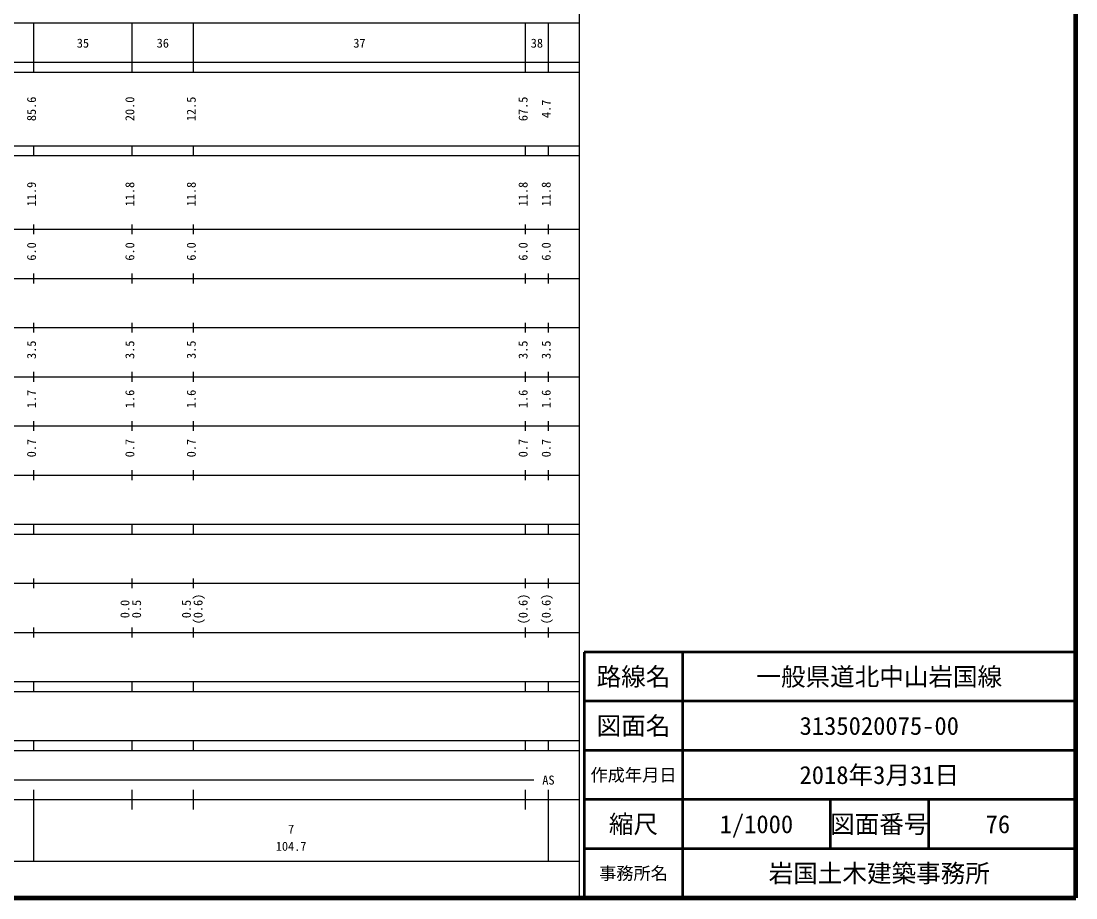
# Model space of a CAD drawing. Units: millimetres on the paper, enlarged 1000 times. Extents: x 40000 to 680000, y 20000 to 380000.
# Drawn here: x 465421 to 680000, y 20000 to 198357 of the extents above; entities that cross this region are included whole.
import ezdxf
from ezdxf.enums import TextEntityAlignment as Align

# ---------------------------------------------------------------- set-up
doc = ezdxf.new("R2010")
doc.units = ezdxf.units.MM
doc.header["$LTSCALE"] = 1000
for name, color, linetype, lineweight in [('M-TTL', 2, 'Continuous', 140), ('M-TTL-BAND', 7, 'Continuous', 25), ('M-TTL-FRAM', 2, 'Continuous', 50), ('M-TTL-LINE', 7, 'Continuous', 50), ('M-TTL-TXT', 7, 'Continuous', 13)]:
    doc.layers.add(name, color=color, linetype=linetype, lineweight=lineweight)
doc.styles.add('ＭＳ ゴシック', font='')
doc.styles.get('ＭＳ ゴシック').set_extended_font_data('MS Gothic')

msp = doc.modelspace()

# ---------------------------------------------------------------- linework, layer by layer
at = {"layer": 'M-TTL'}
for p, q in [((680000, 20000), (680000, 380000)), ((40000, 20000), (680000, 20000))]:
    msp.add_line(p, q, dxfattribs=at)
at = {"layer": 'M-TTL-BAND'}
for p, q in [((579000, 20000), (579000, 370000)), ((68000, 198000), (579000, 198000)), ((468000, 188000), (468000, 198000)), ((488000, 188000), (488000, 198000)), ((500500, 188000), (500500, 198000)), ((568000, 188000), (568000, 198000)), ((572700, 188000), (572700, 198000)), ((40000, 190000), (579000, 190000)), ((40000, 188000), (579000, 188000)), ((40000, 173000), (579000, 173000)), ((468000, 171000), (468000, 173000)), ((488000, 171000), (488000, 173000)), ((500500, 171000), (500500, 173000)), ((568000, 171000), (568000, 173000)), ((572700, 171000), (572700, 173000)), ((40000, 171000), (579000, 171000)), ((468000, 155000), (468000, 157000)), ((488000, 155000), (488000, 157000)), ((500500, 155000), (500500, 157000)), ((568000, 155000), (568000, 157000)), ((572700, 155000), (572700, 157000)), ((40000, 156000), (579000, 156000)), ((46000, 146000), (579000, 146000)), ((468000, 145000), (468000, 147000)), ((488000, 145000), (488000, 147000)), ((500500, 145000), (500500, 147000)), ((568000, 145000), (568000, 147000)), ((572700, 145000), (572700, 147000)), ((52000, 136000), (579000, 136000)), ((468000, 135000), (468000, 137000)), ((488000, 135000), (488000, 137000)), ((500500, 135000), (500500, 137000)), ((568000, 135000), (568000, 137000)), ((572700, 135000), (572700, 137000)), ((468000, 125000), (468000, 127000)), ((488000, 125000), (488000, 127000)), ((500500, 125000), (500500, 127000)), ((568000, 125000), (568000, 127000)), ((572700, 125000), (572700, 127000)), ((46000, 126000), (579000, 126000)), ((52000, 116000), (579000, 116000)), ((468000, 115000), (468000, 117000)), ((488000, 115000), (488000, 117000)), ((500500, 115000), (500500, 117000)), ((568000, 115000), (568000, 117000)), ((572700, 115000), (572700, 117000)), ((46000, 106000), (579000, 106000)), ((468000, 105000), (468000, 107000)), ((488000, 105000), (488000, 107000)), ((500500, 105000), (500500, 107000)), ((568000, 105000), (568000, 107000)), ((572700, 105000), (572700, 107000)), ((40000, 96000), (579000, 96000)), ((468000, 94000), (468000, 96000)), ((488000, 94000), (488000, 96000)), ((500500, 94000), (500500, 96000)), ((568000, 94000), (568000, 96000)), ((572700, 94000), (572700, 96000)), ((40000, 94000), (579000, 94000)), ((49000, 84000), (579000, 84000)), ((468000, 83000), (468000, 85000)), ((488000, 83000), (488000, 85000)), ((500500, 83000), (500500, 85000)), ((568000, 83000), (568000, 85000)), ((572700, 83000), (572700, 85000)), ((40000, 74000), (579000, 74000)), ((468000, 73000), (468000, 75000)), ((488000, 73000), (488000, 75000)), ((500500, 73000), (500500, 75000)), ((568000, 73000), (568000, 75000)), ((572700, 73000), (572700, 75000)), ((40000, 64000), (579000, 64000)), ((468000, 62000), (468000, 64000)), ((488000, 62000), (488000, 64000)), ((500500, 62000), (500500, 64000)), ((568000, 62000), (568000, 64000)), ((572700, 62000), (572700, 64000)), ((40000, 62000), (579000, 62000)), ((40000, 52000), (579000, 52000)), ((468000, 50000), (468000, 52000)), ((488000, 50000), (488000, 52000)), ((500500, 50000), (500500, 52000)), ((568000, 50000), (568000, 52000)), ((572700, 50000), (572700, 52000)), ((40000, 50000), (579000, 50000)), ((71000, 44000), (569700, 44000)), ((468000, 27500), (468000, 42000)), ((488000, 38000), (488000, 42000)), ((500500, 38000), (500500, 42000)), ((568000, 38000), (568000, 42000)), ((572700, 27500), (572700, 42000)), ((40000, 40000), (579000, 40000)), ((68000, 27500), (579000, 27500))]:
    msp.add_line(p, q, dxfattribs=at)
at = {"layer": 'M-TTL-FRAM'}
for p, q in [((680000, 70000), (580000, 70000)), ((580000, 70000), (580000, 20000))]:
    msp.add_line(p, q, dxfattribs=at)
at = {"layer": 'M-TTL-LINE'}
for p, q in [((600000, 70000), (600000, 20000)), ((680000, 60000), (580000, 60000)), ((680000, 50000), (580000, 50000)), ((680000, 40000), (580000, 40000)), ((680000, 30000), (580000, 30000))]:
    msp.add_line(p, q, dxfattribs=at)
for points in [[(630000, 40000), (630000, 37500), (630000, 32500), (630000, 30000)], [(650000, 40000), (650000, 37500), (650000, 32500), (650000, 30000)]]:
    msp.add_lwpolyline(points, dxfattribs=at)

# ---------------------------------------------------------------- texts
at = {"layer": 'M-TTL-BAND', "style": 'ＭＳ ゴシック'}
for s, p in [('35', (478000, 192405)), ('36', (494250, 192405)), ('37', (534250, 192405)), ('38', (570350, 192405)), ('AS', (572700, 42500)), ('7', (520350, 32523)), ('104.7', (520350, 29033))]:
    msp.add_text(s, height=1833, dxfattribs=at).set_placement(p, align=Align.BOTTOM_CENTER)
for s, p in [('85.6', (469000, 180500)), ('20.0', (489000, 180500)), ('12.5', (501500, 180500)), ('67.5', (569000, 180500)), ('4.7', (573700, 180500)), ('11.9', (469000, 163174)), ('11.8', (489000, 163174)), ('11.8', (501500, 163174)), ('11.8', (569000, 163174)), ('11.8', (573700, 163174)), ('6.0', (469000, 151500)), ('6.0', (489000, 151500)), ('6.0', (501500, 151500)), ('6.0', (569000, 151500)), ('6.0', (573700, 151500)), ('3.5', (469000, 131500)), ('3.5', (489000, 131500)), ('3.5', (501500, 131500)), ('3.5', (569000, 131500)), ('3.5', (573700, 131500)), ('1.7', (469000, 121500)), ('1.6', (489000, 121500)), ('1.6', (501500, 121500)), ('1.6', (569000, 121500)), ('1.6', (573700, 121500)), ('0.7', (469000, 111500)), ('0.7', (489000, 111500)), ('0.7', (501500, 111500)), ('0.7', (569000, 111500)), ('0.7', (573700, 111500)), ('0.0', (488000, 78764)), ('0.5', (490370, 78764)), ('0.5', (500500, 78764)), ('(0.6)', (502870, 78764)), ('(0.6)', (569000, 78764)), ('(0.6)', (573700, 78764))]:
    msp.add_text(s, height=1833, rotation=90, dxfattribs=at).set_placement(p, align=Align.BOTTOM_CENTER)
at = {"layer": 'M-TTL-TXT', "style": 'ＭＳ ゴシック'}
for s, height, p in [('路線名', 3666, (590000, 65000)), ('路線名', 3666, (590000, 65000)), ('一般県道北中山岩国線', 3666, (640000, 65000)), ('図面名', 3666, (590000, 55000)), ('図面名', 3666, (590000, 55000)), ('3135020075-00', 3666, (640000, 55000)), ('2018年3月31日', 3666, (640000, 45000)), ('作成年月日', 2566, (590000, 45000)), ('作成年月日', 2566, (590000, 45000)), ('縮尺', 3666, (590000, 35000)), ('縮尺', 3666, (590000, 35000)), ('1/1000', 3666, (615000, 35000)), ('図面番号', 3666, (640000, 35000)), ('図面番号', 3666, (640000, 35000)), ('76', 3666, (664125, 35000)), ('事務所名', 2566, (590000, 25000)), ('事務所名', 2566, (590000, 25000)), ('岩国土木建築事務所', 3666, (640000, 25000))]:
    msp.add_text(s, height=height, dxfattribs=at).set_placement(p, align=Align.MIDDLE_CENTER)

doc.saveas('drawing.dxf')
